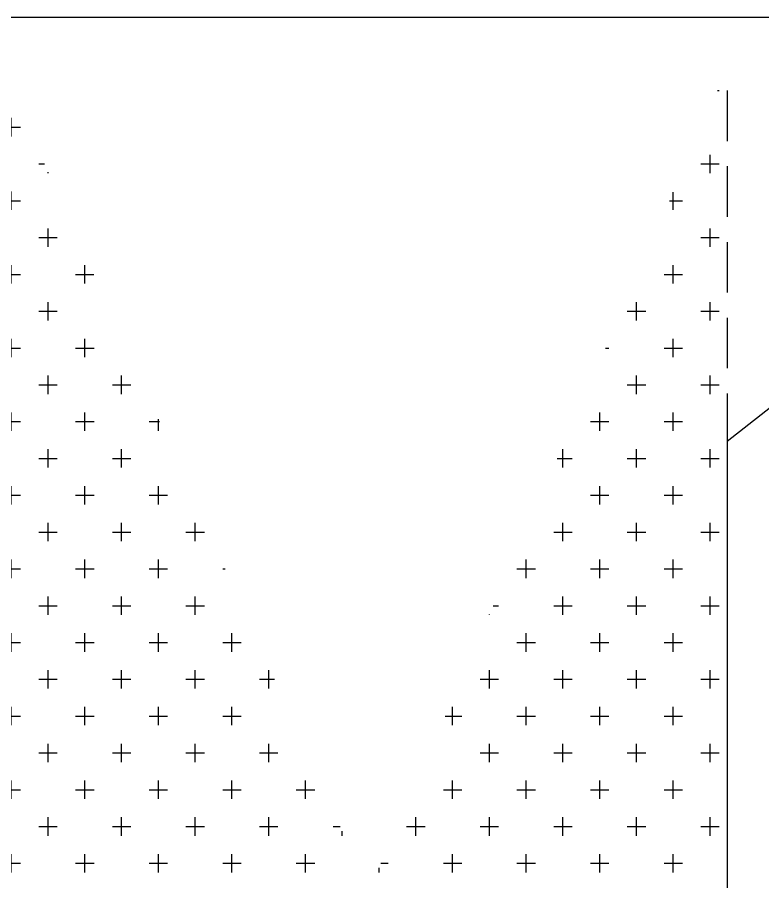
# Model space of a CAD drawing. Header units: millimetres. Extents: x 1852829 to 1882754, y -270850 to -231658.
# Drawn here: x 1857771.5 to 1857948.8, y -238454.7 to -238249.2 of the extents above; entities that cross this region are included whole.
import ezdxf

# ---------------------------------------------------------------- set-up
doc = ezdxf.new("R2010")
doc.units = ezdxf.units.MM
doc.linetypes.add('DASHED', pattern=[0.75, 0.5, -0.25])
doc.layers.add('DETAYLAR', color=7, linetype='Continuous')

# ---------------------------------------------------------------- blocks, each defined once
blk = doc.blocks.new('TD7')
at = {"linetype": 'Continuous', "ltscale": 40}
h = blk.add_hatch(dxfattribs=at)
h.set_pattern_fill('CROSS,_I', color=256, scale=58.33333333333333, style=2)
h.set_pattern_definition([(0, (-23634.79990994395, -8669.255376965913), (14.58333333333333, 14.58333333333332), [7.291666666666666, -21.875]), (90, (-23631.15407661034, -8672.90121029923), (-14.58333333333333, 14.58333333333332), [7.291666666666663, -21.87499999999999])])
edge = h.paths.add_edge_path()
edge.add_line((-108.951249265112, 1270.82091701607), (-108.951249265112, 626.9617341608391))
edge.add_line((-396.6442960513523, 1270.82091701607), (-396.6442960513523, 610.7268164357519))
at = {"color": 2, "linetype": 'DASHED', "ltscale": 40}
blk.add_line((-108.951249265112, 1261.994623034145), (-108.951249265112, 648.9997943376657), dxfattribs=at)
at = {"linetype": 'Continuous', "ltscale": 40}
for q in [(-24.2256427158136, 1190.059670357674), (-108.951249265112, 411.4461745956796)]:
    blk.add_line((-108.951249265112, 1123.045921456185), q, dxfattribs=at)
at = {"color": 4, "linetype": 'Continuous', "ltscale": 40}
blk.add_lwpolyline([(-713.5175975209568, 1291.029813206347), (713.5175975210732, 1291.029813206347), (713.5175975210732, 0), (-713.5175975209568, 0)], close=True, dxfattribs=at)

msp = doc.modelspace()

# ---------------------------------------------------------------- block references
at = {"layer": 'DETAYLAR', "transparency": 33554687, "xscale": 0.6000000000000001, "yscale": 0.6000000000000001, "zscale": 0.6000000000000001}
msp.add_blockref('TD7', (1858005.767886492, -239023.7893142808), dxfattribs=at)

doc.saveas('drawing.dxf')
